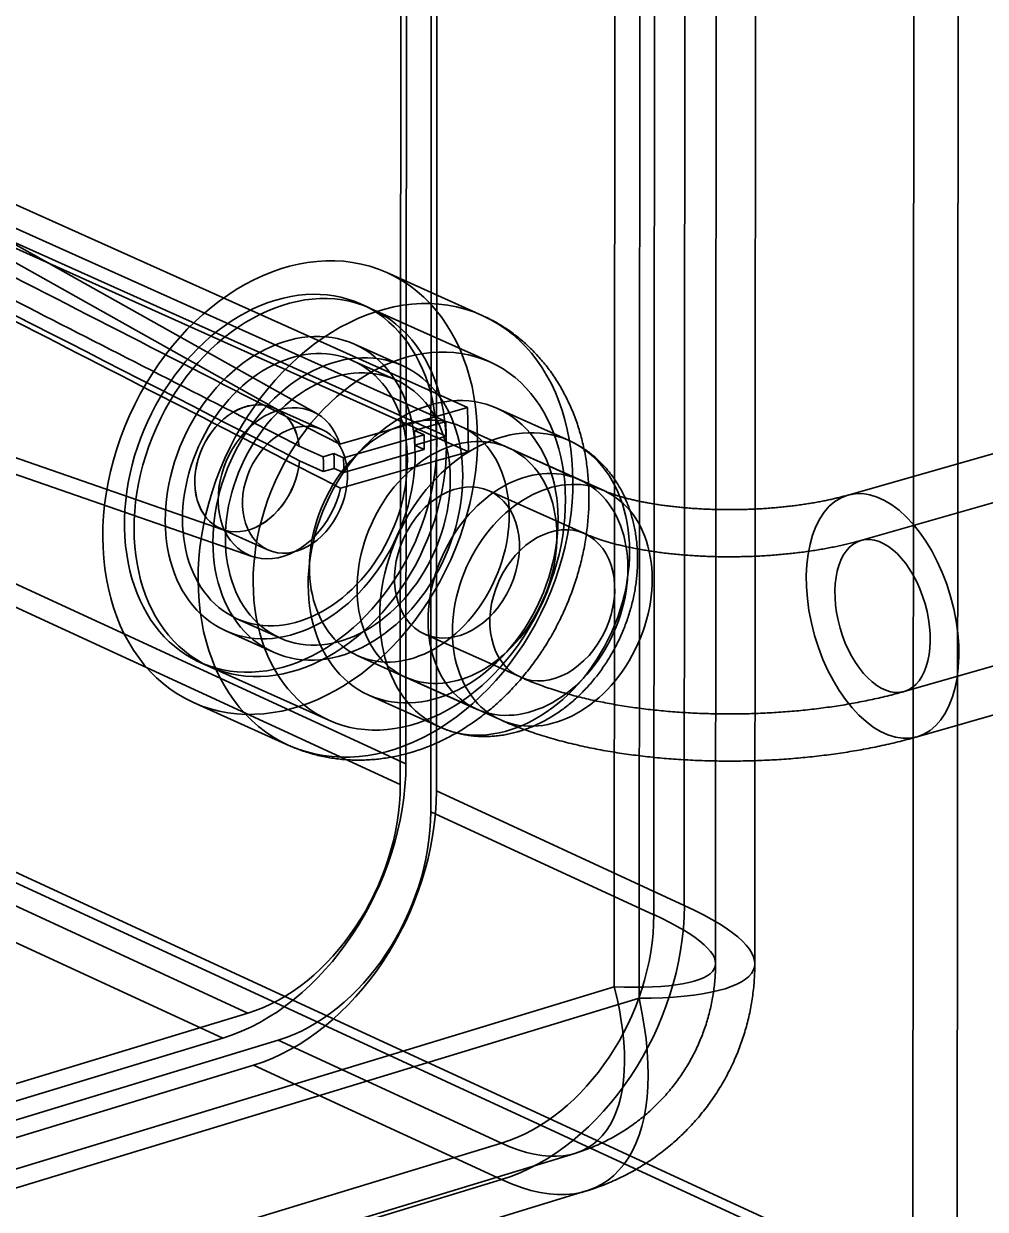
# Model space of a CAD drawing. Header units: millimetres. Extents: x 13 to 1054, y -1204 to 736.
# Drawn here: x 398.6 to 459.8, y 384.7 to 460.1 of the extents above; entities that cross this region are included whole.
import ezdxf

# ---------------------------------------------------------------- set-up
doc = ezdxf.new("R2010")
doc.units = ezdxf.units.MM
doc.layers.add('1', color=7, linetype='Continuous', true_color=0xffffff)

msp = doc.modelspace()

# ---------------------------------------------------------------- linework, layer by layer
at = {"layer": '1', "color": 254, "linetype": 'Continuous', "lineweight": 35}
for p, q in [((457.977, 377.826), (458.123, 578.997)), ((455.165, 379.79), (455.308, 577.253)), ((321.86, 441.275), (455.165, 379.79)), ((322.252, 440.428), (457.977, 377.826))]:
    msp.add_line(p, q, dxfattribs=at)
at = {"layer": '1', "color": 7, "linetype": 'Continuous', "lineweight": 35}
for p, q in [((424.832, 411.307), (424.947, 568.906)), ((424.471, 409.988), (424.586, 567.588)), ((423.006, 565.998), (422.895, 413.034)), ((422.645, 564.679), (422.534, 411.716)), ((440.729, 561.627), (440.614, 404.028)), ((438.79, 561.036), (438.675, 403.437)), ((442.604, 400.332), (442.717, 555.849)), ((445.104, 400.33), (445.217, 555.847)), ((436.154, 398.843), (436.262, 547.172)), ((437.732, 398.115), (437.84, 546.444)), ((422.895, 413.034), (284.013, 477.092)), ((422.534, 411.716), (282.074, 476.501)), ((272.371, 461.96), (412.831, 397.175)), ((272.37, 459.643), (411.251, 395.585)), ((440.614, 404.028), (424.832, 411.307)), ((438.675, 403.437), (424.471, 409.988)), ((312.065, 361.051), (436.154, 398.843)), ((313.643, 360.323), (437.732, 398.115)), ((412.831, 397.175), (284.865, 358.202)), ((282.924, 355.294), (414.768, 395.448)), ((411.251, 395.585), (283.285, 356.612)), ((414.768, 395.448), (428.972, 388.896)), ((281.344, 353.704), (413.189, 393.858)), ((413.189, 393.858), (428.971, 386.579)), ((428.972, 388.896), (297.128, 348.742)), ((302.678, 348.359), (433.643, 388.245)), ((428.971, 386.579), (297.126, 346.425)), ((303.406, 345.967), (434.371, 385.854))]:
    msp.add_line(p, q, dxfattribs=at)
at = {"layer": '1', "color": 51, "linetype": 'Continuous', "lineweight": 35}
for p, q in [((417.192, 435.34), (367.902, 462.953)), ((414.707, 435.585), (368.95, 461.219)), ((375.26, 458.867), (426.82, 435.703)), ((374.482, 457.704), (425.435, 434.814)), ((425.452, 433.879), (374.499, 456.77)), ((426.87, 432.899), (375.31, 456.062)), ((359.723, 444.749), (413.103, 426.238)), ((361.716, 445.117), (411.269, 427.932)), ((420.651, 442.02), (420.045, 442.292)), ((422.66, 438.377), (419.627, 439.739)), ((422.25, 437.464), (419.52, 438.691)), ((417.553, 434.312), (414.52, 435.675)), ((426.82, 435.703), (424.761, 435.114)), ((426.82, 435.703), (426.87, 432.899)), ((424.761, 435.114), (418.688, 433.377)), ((425.435, 434.814), (423.439, 434.243)), ((425.435, 434.814), (425.452, 433.879)), ((418.912, 432.501), (424.046, 433.97)), ((424.046, 433.97), (423.439, 434.243)), ((425.452, 433.879), (423.456, 433.308)), ((416.105, 433.259), (416.109, 433.26)), ((416.105, 433.259), (417.622, 432.578)), ((424.062, 433.035), (423.456, 433.308)), ((417.638, 431.643), (416.122, 432.325)), ((416.125, 432.325), (416.122, 432.325)), ((418.305, 432.774), (417.622, 432.578)), ((418.305, 432.774), (418.912, 432.501)), ((424.811, 432.31), (418.738, 430.572)), ((418.929, 431.566), (424.062, 433.035)), ((426.87, 432.899), (424.811, 432.31)), ((418.322, 431.839), (417.638, 431.643)), ((418.322, 431.839), (418.929, 431.566)), ((411.078, 428.012), (414.111, 426.65)), ((412.144, 422.272), (414.873, 421.045)), ((411.431, 421.496), (414.464, 420.133)), ((409.8, 419.488), (410.406, 419.215))]:
    msp.add_line(p, q, dxfattribs=at)
at = {"layer": '1', "color": 253, "linetype": 'Continuous', "lineweight": 35}
for p, q in [((427.742, 441.575), (421.676, 444.3)), ((428.233, 438.613), (420.651, 442.02)), ((433.275, 433.608), (428.725, 435.651)), ((433.941, 431.116), (426.389, 434.508)), ((419.833, 419.914), (427.384, 416.521)), ((410.406, 419.215), (417.988, 415.809)), ((420.529, 417.408), (425.079, 415.364)), ((409.382, 416.935), (415.448, 414.21))]:
    msp.add_line(p, q, dxfattribs=at)
at = {"layer": '1', "color": 53, "linetype": 'Continuous', "lineweight": 35}
for p, q in [((470.902, 435.823), (451.031, 430.138)), ((435.488, 430.421), (429.422, 433.146)), ((471.727, 432.939), (451.856, 427.254)), ((434.259, 427.684), (428.193, 430.409)), ((454.607, 417.64), (474.478, 423.325)), ((424.095, 421.288), (430.161, 418.562)), ((455.432, 414.755), (475.303, 420.441)), ((422.866, 418.551), (428.931, 415.826))]:
    msp.add_line(p, q, dxfattribs=at)
at = {"layer": '1', "color": 253, "linetype": 'Continuous', "lineweight": 35}
for centre, major_axis in [((415.529, 430.617), (-6.147, -13.683)), ((415.529, 430.617), (5.122, 11.402)), ((421.595, 427.892), (-6.147, -13.683)), ((423.111, 427.211), (-5.122, -11.402)), ((424.627, 426.53), (-4.098, -9.122)), ((423.111, 427.211), (3.278, 7.297)), ((429.177, 424.486), (-4.098, -9.122)), ((430.663, 423.818), (3.278, 7.297))]:
    msp.add_ellipse(centre, major_axis=major_axis, ratio=0.746855, dxfattribs=at)
at = {"layer": '1', "color": 51, "linetype": 'Continuous', "lineweight": 35}
for centre, major_axis in [((415.529, 430.617), (5.122, 11.402)), ((415.529, 430.617), (4.098, 9.122)), ((415.832, 430.481), (3.688, 8.21)), ((418.562, 429.255), (4.098, 9.122)), ((418.562, 429.255), (-3.688, -8.21)), ((415.832, 430.481), (-1.721, -3.831))]:
    msp.add_ellipse(centre, major_axis=major_axis, ratio=0.746855, dxfattribs=at)
for centre, major_axis, start_param, end_param in [((414.922, 430.89), (5.122, 11.402), 5.395017, 11.437623), ((412.799, 431.844), (1.723, 3.835), 5.393939, 11.4387), ((412.799, 431.844), (-1.721, -3.831), 2.252465, 8.296989), ((414.922, 430.89), (-2.049, -4.561), 2.437827, 8.111627), ((414.922, 430.89), (5.122, 11.402), 5.154437, 5.395017), ((414.315, 431.162), (4.713, 10.49), 5.231235, 5.318219), ((414.922, 430.89), (4.713, 10.49), 5.231235, 5.318219), ((414.315, 431.162), (-1.721, -3.831), 2.013804, 2.252465), ((414.315, 431.162), (2.072, 4.611), 5.175653, 5.373801), ((414.922, 430.89), (2.072, 4.611), 5.175653, 5.373801)]:
    msp.add_ellipse(centre, major_axis=major_axis, ratio=0.746855, start_param=start_param, end_param=end_param, dxfattribs=at)
at = {"layer": '1', "color": 53, "linetype": 'Continuous', "lineweight": 35}
for centre, major_axis, ratio in [((426.144, 425.848), (-3.278, -7.297), 0.746855), ((432.21, 423.123), (-3.278, -7.297), 0.746855), ((426.144, 425.848), (-2.049, -4.561), 0.746855), ((453.231, 422.447), (2.201, -7.691), 0.562586), ((432.21, 423.123), (-2.049, -4.561), 0.746855), ((453.231, 422.447), (1.375, -4.807), 0.562586)]:
    msp.add_ellipse(centre, major_axis=major_axis, ratio=ratio, dxfattribs=at)
at = {"layer": '1', "color": 7, "linetype": 'Continuous', "lineweight": 35}
for centre, major_axis, ratio, start_param, end_param in [((411.262, 409.491), (6.283, 13.621), 0.718822, 3.711214, 5.28201), ((412.84, 408.763), (5.235, 11.351), 0.718822, 3.711214, 5.28201), ((413.199, 407.764), (-6.283, -13.621), 0.718822, 0.569621, 2.140417), ((414.777, 407.036), (-5.235, -11.351), 0.718822, 0.569621, 2.140417), ((428.981, 400.485), (6.283, 13.621), 0.718822, 3.711214, 5.28201), ((425.106, 403.939), (-19.98, 3.797), 0.221052, 2.296086, 3.866882), ((428.981, 400.485), (5.235, 11.351), 0.718822, 3.711214, 5.28201), ((425.106, 403.939), (-17.481, 3.758), 0.198911, 2.296858, 3.867655), ((425.106, 403.939), (-9.423, 15.295), 0.453854, 2.542327, 4.113124), ((425.106, 403.939), (-10.242, 17.662), 0.471854, 2.55086, 4.121656)]:
    msp.add_ellipse(centre, major_axis=major_axis, ratio=ratio, start_param=start_param, end_param=end_param, dxfattribs=at)
at = {"layer": '1', "color": 51, "linetype": 'Continuous', "lineweight": 35}
for points, knots in [([(418.688, 433.377), (418.455, 433.497), (418.221, 433.617), (416.208, 434.651), (414.429, 435.565), (405.53, 440.131), (398.402, 443.782), (384.582, 450.857), (377.89, 454.281), (371.196, 457.704)], [0, 0, 0, 0, 0.014809, 0.014809, 0.127373, 0.127373, 0.577627, 0.577627, 1, 1, 1, 1]), ([(416.109, 433.26), (415.562, 433.54), (415.016, 433.819), (408.928, 436.931), (403.385, 439.763), (389.21, 447.005), (380.579, 451.414), (371.947, 455.823)], [0, 0, 0, 0, 0.037118, 0.037118, 0.41371, 0.41371, 1, 1, 1, 1]), ([(371.246, 454.899), (377.939, 451.476), (384.631, 448.052), (398.452, 440.978), (405.58, 437.327), (414.479, 432.76), (416.258, 431.847), (418.27, 430.813), (418.504, 430.692), (418.738, 430.572)], [0, 0, 0, 0, 0.422373, 0.422373, 0.872627, 0.872627, 0.985191, 0.985191, 1, 1, 1, 1]), ([(371.963, 454.888), (374.646, 453.518), (377.328, 452.147), (392.05, 444.627), (404.09, 438.477), (416.125, 432.325)], [0, 0, 0, 0, 0.182191, 0.182191, 1, 1, 1, 1])]:
    msp.add_open_spline(points, degree=3, knots=knots, dxfattribs=at)
at = {"layer": '1', "color": 253, "linetype": 'Continuous', "lineweight": 35}
for points, knots in [([(423.135, 413.736), (423.233, 413.764), (423.482, 413.839), (423.878, 413.971), (424.323, 414.137), (424.764, 414.32), (425.202, 414.521), (425.635, 414.738), (426.064, 414.973), (426.488, 415.223), (426.905, 415.489), (427.316, 415.771), (427.72, 416.068), (428.116, 416.38), (428.505, 416.707), (428.884, 417.047), (429.255, 417.4), (429.615, 417.767), (429.966, 418.146), (430.307, 418.537), (430.636, 418.939), (430.955, 419.352), (431.262, 419.776), (431.557, 420.209), (431.84, 420.651), (432.11, 421.103), (432.367, 421.562), (432.612, 422.029), (432.843, 422.504), (433.06, 422.985), (433.264, 423.472), (433.453, 423.964), (433.628, 424.462), (433.788, 424.964), (433.934, 425.47), (434.065, 425.979), (434.18, 426.49), (434.28, 427.004), (434.364, 427.52), (434.433, 428.036), (434.486, 428.553), (434.522, 429.07), (434.543, 429.585), (434.547, 430.099), (434.535, 430.611), (434.506, 431.12), (434.461, 431.625), (434.399, 432.125), (434.321, 432.621), (434.226, 433.11), (434.116, 433.594), (433.989, 434.07), (433.846, 434.538), (433.687, 434.997), (433.512, 435.447), (433.323, 435.888), (433.118, 436.318), (432.899, 436.736), (432.666, 437.143), (432.418, 437.538), (432.158, 437.921), (431.884, 438.29), (431.597, 438.646), (431.298, 438.988), (430.988, 439.316), (430.666, 439.629), (430.334, 439.927), (429.991, 440.21), (429.638, 440.478), (429.276, 440.73), (428.904, 440.967), (428.525, 441.187), (428.138, 441.39), (427.876, 441.514), (427.744, 441.574)], [0, 0, 0, 0, 0.008935, 0.022645, 0.03639, 0.050191, 0.064046, 0.077952, 0.091906, 0.105904, 0.119941, 0.134013, 0.148116, 0.162245, 0.176397, 0.190568, 0.204754, 0.218953, 0.233161, 0.247376, 0.261596, 0.275819, 0.290045, 0.304273, 0.318502, 0.332732, 0.346963, 0.361195, 0.375429, 0.389666, 0.403906, 0.418149, 0.432396, 0.446647, 0.460904, 0.475165, 0.489432, 0.503705, 0.517982, 0.532264, 0.546549, 0.560835, 0.57512, 0.589403, 0.60368, 0.617947, 0.632202, 0.646439, 0.660655, 0.674845, 0.689003, 0.703126, 0.717207, 0.731242, 0.745227, 0.759158, 0.773032, 0.786844, 0.800595, 0.814281, 0.827903, 0.841461, 0.854955, 0.868388, 0.881763, 0.895081, 0.908347, 0.921564, 0.934738, 0.947873, 0.960975, 0.974048, 0.987099, 1, 1, 1, 1]), ([(429.988, 415.071), (430.062, 415.092), (430.256, 415.15), (430.569, 415.257), (430.926, 415.397), (431.279, 415.554), (431.628, 415.727), (431.973, 415.917), (432.313, 416.123), (432.647, 416.345), (432.975, 416.582), (433.295, 416.834), (433.608, 417.099), (433.913, 417.379), (434.208, 417.671), (434.495, 417.976), (434.771, 418.293), (435.037, 418.621), (435.293, 418.96), (435.537, 419.308), (435.769, 419.666), (435.99, 420.033), (436.198, 420.407), (436.393, 420.79), (436.575, 421.178), (436.744, 421.573), (436.899, 421.973), (437.04, 422.378), (437.167, 422.788), (437.279, 423.2), (437.377, 423.615), (437.46, 424.032), (437.527, 424.45), (437.579, 424.869), (437.616, 425.287), (437.637, 425.704), (437.642, 426.12), (437.631, 426.533), (437.604, 426.943), (437.561, 427.348), (437.503, 427.749), (437.428, 428.143), (437.337, 428.531), (437.231, 428.911), (437.109, 429.283), (436.972, 429.646), (436.82, 429.999), (436.654, 430.342), (436.473, 430.673), (436.278, 430.992), (436.071, 431.298), (435.85, 431.591), (435.617, 431.87), (435.372, 432.136), (435.116, 432.386), (434.85, 432.622), (434.573, 432.842), (434.287, 433.046), (433.992, 433.235), (433.689, 433.408), (433.447, 433.529), (433.307, 433.593), (433.273, 433.609)], [0, 0, 0, 0, 0.010218, 0.026956, 0.043737, 0.060589, 0.077505, 0.094479, 0.111505, 0.128574, 0.145681, 0.162818, 0.17998, 0.19716, 0.214355, 0.23156, 0.248772, 0.265987, 0.283205, 0.300424, 0.317643, 0.334863, 0.352083, 0.369305, 0.386529, 0.403756, 0.420986, 0.438222, 0.455463, 0.47271, 0.489965, 0.507227, 0.524496, 0.541771, 0.559052, 0.576337, 0.593622, 0.610904, 0.628178, 0.64544, 0.662683, 0.6799, 0.697085, 0.714228, 0.731323, 0.74836, 0.765333, 0.782234, 0.799057, 0.815797, 0.832452, 0.84902, 0.8655, 0.881895, 0.898209, 0.914446, 0.930615, 0.946721, 0.962775, 0.978787, 0.994767, 1, 1, 1, 1]), ([(425.081, 415.363), (425.148, 415.333), (425.321, 415.259), (425.605, 415.151), (425.936, 415.044), (426.273, 414.955), (426.614, 414.883), (426.96, 414.828), (427.31, 414.79), (427.663, 414.77), (428.019, 414.768), (428.377, 414.783), (428.737, 414.816), (429.098, 414.867), (429.459, 414.935), (429.756, 415.006), (429.932, 415.054), (429.988, 415.071)], [0, 0, 0, 0, 0.043976, 0.113964, 0.183943, 0.253964, 0.324076, 0.394327, 0.464762, 0.535421, 0.606342, 0.677557, 0.74909, 0.820963, 0.893187, 0.965766, 1, 1, 1, 1]), ([(415.447, 414.21), (415.544, 414.166), (415.776, 414.066), (416.147, 413.922), (416.56, 413.78), (416.979, 413.655), (417.404, 413.548), (417.833, 413.458), (418.266, 413.385), (418.704, 413.33), (419.145, 413.292), (419.589, 413.271), (420.035, 413.269), (420.483, 413.284), (420.933, 413.317), (421.383, 413.368), (421.835, 413.436), (422.286, 413.522), (422.72, 413.622), (423.002, 413.698), (423.135, 413.736)], [0, 0, 0, 0, 0.040914, 0.096853, 0.152782, 0.208727, 0.264716, 0.320772, 0.37692, 0.433186, 0.48959, 0.546157, 0.602905, 0.659852, 0.717017, 0.774411, 0.832047, 0.889934, 0.948077, 1, 1, 1, 1])]:
    msp.add_open_spline(points, degree=3, knots=knots, dxfattribs=at)
at = {"layer": '1', "color": 53, "linetype": 'Continuous', "lineweight": 35}
for points, knots in [([(451.031, 430.138), (450.982, 430.124), (450.847, 430.086), (450.615, 430.024), (450.33, 429.953), (450.03, 429.883), (449.715, 429.814), (449.387, 429.747), (449.046, 429.683), (448.693, 429.622), (448.329, 429.564), (447.954, 429.509), (447.57, 429.459), (447.177, 429.412), (446.776, 429.37), (446.369, 429.332), (445.956, 429.299), (445.539, 429.272), (445.117, 429.249), (444.693, 429.231), (444.268, 429.219), (443.841, 429.211), (443.415, 429.21), (442.99, 429.213), (442.568, 429.222), (442.149, 429.236), (441.734, 429.255), (441.325, 429.279), (440.922, 429.308), (440.526, 429.341), (440.139, 429.379), (439.761, 429.422), (439.393, 429.468), (439.036, 429.518), (438.691, 429.572), (438.359, 429.628), (438.041, 429.687), (437.738, 429.748), (437.449, 429.811), (437.177, 429.875), (436.921, 429.94), (436.683, 430.004), (436.462, 430.068), (436.259, 430.131), (436.075, 430.192), (435.91, 430.251), (435.763, 430.306), (435.635, 430.357), (435.547, 430.395), (435.501, 430.415), (435.488, 430.421)], [0, 0, 0, 0, 0.011456, 0.031708, 0.052162, 0.07287, 0.093814, 0.114981, 0.136352, 0.157913, 0.179646, 0.201537, 0.22357, 0.245729, 0.267999, 0.290367, 0.312818, 0.335338, 0.357913, 0.380531, 0.403178, 0.42584, 0.448506, 0.471159, 0.493784, 0.516369, 0.538902, 0.561369, 0.583755, 0.606048, 0.628233, 0.650296, 0.672221, 0.693994, 0.7156, 0.737022, 0.758245, 0.779253, 0.800031, 0.820564, 0.840837, 0.860838, 0.880554, 0.899976, 0.919096, 0.937911, 0.956419, 0.974624, 0.992533, 1, 1, 1, 1]), ([(451.856, 427.254), (451.798, 427.237), (451.635, 427.191), (451.356, 427.117), (451.016, 427.032), (450.662, 426.95), (450.295, 426.87), (449.916, 426.794), (449.526, 426.721), (449.126, 426.653), (448.716, 426.588), (448.297, 426.528), (447.869, 426.473), (447.435, 426.422), (446.994, 426.377), (446.548, 426.337), (446.096, 426.302), (445.641, 426.272), (445.183, 426.248), (444.723, 426.23), (444.261, 426.218), (443.799, 426.211), (443.338, 426.21), (442.877, 426.214), (442.419, 426.225), (441.964, 426.241), (441.513, 426.262), (441.067, 426.289), (440.626, 426.322), (440.191, 426.359), (439.764, 426.402), (439.345, 426.45), (438.935, 426.503), (438.535, 426.56), (438.145, 426.621), (437.767, 426.686), (437.401, 426.755), (437.047, 426.828), (436.708, 426.903), (436.383, 426.981), (436.073, 427.061), (435.778, 427.142), (435.5, 427.225), (435.239, 427.308), (434.996, 427.391), (434.77, 427.473), (434.563, 427.554), (434.394, 427.624), (434.296, 427.667), (434.259, 427.684)], [0, 0, 0, 0, 0.011508, 0.032508, 0.053645, 0.074952, 0.096414, 0.118017, 0.139751, 0.161601, 0.183558, 0.20561, 0.227747, 0.249959, 0.272236, 0.29457, 0.316952, 0.339373, 0.361826, 0.384302, 0.406793, 0.429293, 0.451793, 0.474283, 0.496756, 0.519204, 0.541619, 0.563993, 0.586319, 0.608586, 0.630787, 0.652912, 0.674951, 0.696894, 0.718731, 0.740449, 0.762038, 0.783486, 0.804778, 0.825902, 0.846845, 0.867591, 0.888127, 0.908439, 0.928513, 0.948335, 0.967894, 0.987178, 1, 1, 1, 1]), ([(430.161, 418.562), (430.238, 418.528), (430.471, 418.425), (430.865, 418.261), (431.346, 418.076), (431.835, 417.902), (432.332, 417.737), (432.836, 417.583), (433.345, 417.438), (433.861, 417.303), (434.382, 417.176), (434.909, 417.058), (435.441, 416.949), (435.978, 416.847), (436.52, 416.754), (437.066, 416.668), (437.617, 416.589), (438.172, 416.519), (438.731, 416.455), (439.293, 416.4), (439.859, 416.351), (440.427, 416.309), (440.998, 416.275), (441.57, 416.248), (442.145, 416.228), (442.721, 416.215), (443.298, 416.21), (443.875, 416.211), (444.452, 416.219), (445.03, 416.235), (445.606, 416.257), (446.181, 416.287), (446.755, 416.323), (447.327, 416.367), (447.896, 416.417), (448.463, 416.475), (449.027, 416.539), (449.587, 416.611), (450.143, 416.69), (450.696, 416.776), (451.243, 416.869), (451.786, 416.97), (452.325, 417.078), (452.857, 417.193), (453.385, 417.316), (453.906, 417.447), (454.312, 417.556), (454.544, 417.622), (454.607, 417.64)], [0, 0, 0, 0, 0.012215, 0.036447, 0.060529, 0.084442, 0.108159, 0.131673, 0.154984, 0.178101, 0.201038, 0.223806, 0.246422, 0.268899, 0.29125, 0.313489, 0.335627, 0.357675, 0.379643, 0.401541, 0.423378, 0.445162, 0.4669, 0.4886, 0.510268, 0.531912, 0.553536, 0.575148, 0.596753, 0.618357, 0.639965, 0.661582, 0.683214, 0.704866, 0.726546, 0.74826, 0.770014, 0.791816, 0.813674, 0.835595, 0.857589, 0.879665, 0.901834, 0.924106, 0.946495, 0.969012, 0.991673, 1, 1, 1, 1]), ([(428.931, 415.826), (429.022, 415.785), (429.29, 415.667), (429.741, 415.479), (430.289, 415.268), (430.845, 415.07), (431.407, 414.883), (431.975, 414.709), (432.546, 414.546), (433.122, 414.395), (433.7, 414.255), (434.282, 414.124), (434.866, 414.004), (435.453, 413.893), (436.043, 413.792), (436.635, 413.699), (437.23, 413.614), (437.827, 413.539), (438.426, 413.471), (439.028, 413.411), (439.632, 413.359), (440.237, 413.315), (440.844, 413.279), (441.453, 413.25), (442.062, 413.229), (442.672, 413.216), (443.283, 413.21), (443.894, 413.211), (444.505, 413.22), (445.116, 413.236), (445.726, 413.259), (446.335, 413.29), (446.943, 413.329), (447.55, 413.375), (448.155, 413.428), (448.758, 413.489), (449.358, 413.558), (449.956, 413.634), (450.552, 413.718), (451.144, 413.809), (451.734, 413.909), (452.32, 414.017), (452.903, 414.134), (453.483, 414.259), (454.06, 414.393), (454.633, 414.536), (455.089, 414.658), (455.355, 414.733), (455.432, 414.755)], [0, 0, 0, 0, 0.012601, 0.037068, 0.061492, 0.085834, 0.110012, 0.133976, 0.1577, 0.181178, 0.204412, 0.227415, 0.250201, 0.272789, 0.295196, 0.317439, 0.339534, 0.361498, 0.383345, 0.405089, 0.426743, 0.448319, 0.469828, 0.49128, 0.512686, 0.534055, 0.555397, 0.57672, 0.598033, 0.619345, 0.640662, 0.661992, 0.683345, 0.704728, 0.726152, 0.747626, 0.769159, 0.790763, 0.81245, 0.83423, 0.856118, 0.878127, 0.900272, 0.92257, 0.945039, 0.967696, 0.990562, 1, 1, 1, 1])]:
    msp.add_open_spline(points, degree=3, knots=knots, dxfattribs=at)
at = {"layer": '1', "color": 7, "linetype": 'Continuous', "lineweight": 35}
for points, knots in [([(433.639, 388.244), (433.744, 388.276), (434.009, 388.36), (434.428, 388.509), (434.893, 388.695), (435.349, 388.899), (435.795, 389.119), (436.23, 389.356), (436.654, 389.609), (437.067, 389.877), (437.467, 390.16), (437.855, 390.458), (438.23, 390.769), (438.591, 391.093), (438.938, 391.43), (439.272, 391.779), (439.591, 392.139), (439.895, 392.51), (440.184, 392.891), (440.457, 393.282), (440.715, 393.682), (440.957, 394.09), (441.183, 394.506), (441.393, 394.928), (441.586, 395.357), (441.763, 395.792), (441.923, 396.232), (442.066, 396.676), (442.192, 397.124), (442.302, 397.575), (442.394, 398.028), (442.47, 398.484), (442.529, 398.94), (442.571, 399.396), (442.597, 399.853), (442.603, 400.165), (442.604, 400.326), (442.604, 400.335)], [0, 0, 0, 0, 0.02055, 0.051713, 0.082827, 0.113808, 0.144659, 0.175386, 0.205995, 0.236491, 0.266878, 0.297161, 0.327344, 0.35743, 0.387423, 0.417324, 0.447138, 0.476865, 0.506508, 0.536068, 0.565548, 0.594947, 0.624268, 0.65351, 0.682675, 0.711763, 0.740774, 0.769709, 0.798567, 0.827348, 0.856052, 0.884677, 0.913223, 0.941688, 0.97007, 0.998368, 1, 1, 1, 1]), ([(434.368, 385.853), (434.388, 385.859), (434.583, 385.918), (434.95, 386.039), (435.464, 386.229), (435.969, 386.436), (436.465, 386.661), (436.951, 386.902), (437.426, 387.16), (437.89, 387.434), (438.343, 387.723), (438.784, 388.027), (439.213, 388.346), (439.63, 388.679), (440.033, 389.025), (440.423, 389.384), (440.799, 389.756), (441.161, 390.139), (441.508, 390.534), (441.841, 390.94), (442.159, 391.356), (442.461, 391.782), (442.748, 392.217), (443.019, 392.661), (443.274, 393.113), (443.513, 393.572), (443.736, 394.038), (443.942, 394.51), (444.131, 394.988), (444.304, 395.471), (444.46, 395.958), (444.6, 396.449), (444.722, 396.943), (444.827, 397.44), (444.916, 397.939), (444.987, 398.44), (445.042, 398.941), (445.08, 399.443), (445.1, 399.907), (445.104, 400.204), (445.104, 400.333)], [0, 0, 0, 0, 0.00321, 0.031717, 0.060114, 0.088404, 0.116592, 0.144681, 0.172677, 0.200583, 0.228403, 0.25614, 0.283797, 0.311377, 0.338883, 0.366316, 0.393679, 0.420973, 0.4482, 0.475362, 0.50246, 0.529494, 0.556466, 0.583376, 0.610226, 0.637015, 0.663745, 0.690415, 0.717025, 0.743577, 0.770068, 0.796501, 0.822873, 0.849185, 0.875436, 0.901625, 0.927752, 0.953814, 0.979812, 1, 1, 1, 1])]:
    msp.add_open_spline(points, degree=3, knots=knots, dxfattribs=at)

doc.saveas('drawing.dxf')
